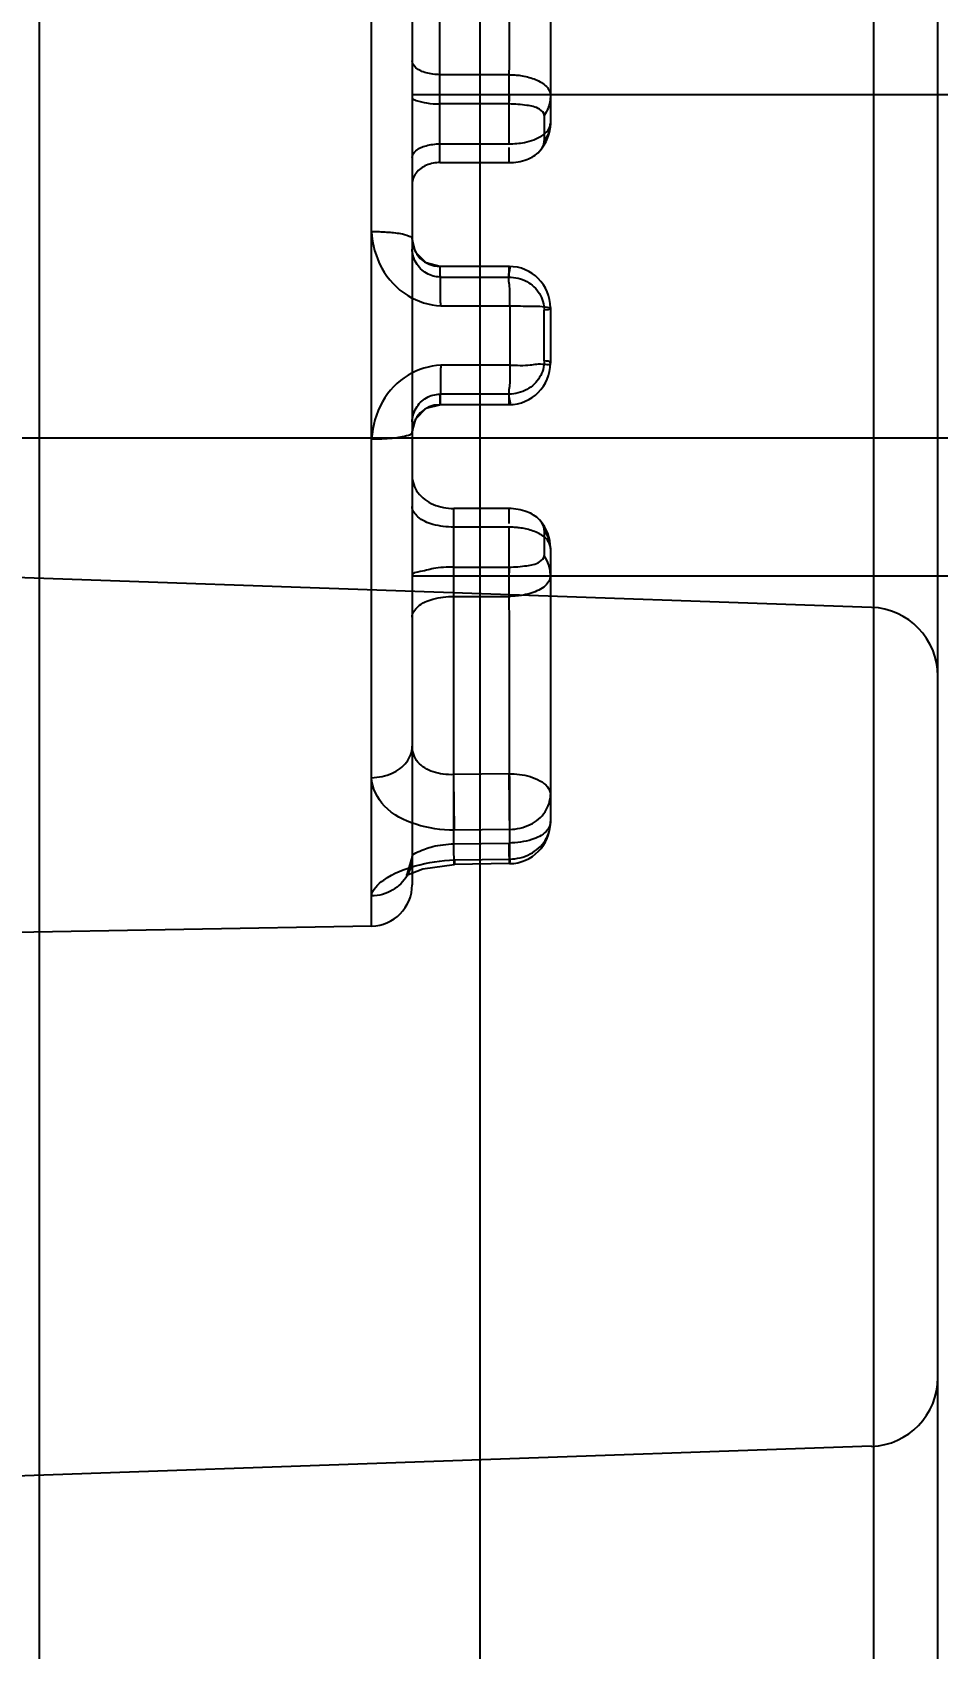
# Model space of a CAD drawing. Header units: millimetres. Extents: x 2588 to 3182, y 1243 to 1719.
# Drawn here: x 3076.46 to 3083.04, y 1524.9 to 1536.64 of the extents above; entities that cross this region are included whole.
import ezdxf

# ---------------------------------------------------------------- set-up
doc = ezdxf.new("R2010")
doc.units = ezdxf.units.MM
doc.styles.get("Standard").update_dxf_attribs({"font": 'arial.ttf'})
doc.dimstyles.get("Standard").update_dxf_attribs({"dimtxt": 0.18, "dimasz": 0.18, "dimexe": 0.18, "dimexo": 0.0625, "dimgap": 0.09, "dimtad": 0, "dimtih": 1, "dimtoh": 1, "dimzin": 0, "dimdsep": 46, "dimtxsty": 'Standard', "dimcen": 0.09, "dimadec": 0, "dimazin": 0, "dimtfac": 1, "dimtofl": 0, "dimtmove": 0, "dimatfit": 3, "dimfxl": 0, "dimtolj": 1, "dimtzin": 0, "dimarcsym": 0})

# ---------------------------------------------------------------- blocks, each defined once
blk = doc.blocks.new('*D48')
at = {"color": 4, "lineweight": -2, "transparency": 16777216}
for p, q in [((3063.796, 1492.05), (3063.796, 1666.695)), ((3071.796, 1666.695), (3087.793, 1666.695)), ((3133.795, 1666.695), (3114.696, 1666.695)), ((3141.795, 1501.767), (3141.795, 1666.695))]:
    blk.add_line(p, q, dxfattribs=at)
at = {"color": 4, "transparency": 16777216}
for points in [[(3071.796, 1668.028), (3071.796, 1665.362), (3063.796, 1666.695)], [(3133.795, 1668.028), (3133.795, 1665.362), (3141.795, 1666.695)]]:
    blk.add_solid(points, dxfattribs=at)
at = {"layer": 'Defpoints', "color": 0, "transparency": 16777216}
for p in [(3063.796, 1666.695), (3141.795, 1501.767), (3063.796, 1492.05)]:
    blk.add_point(p, dxfattribs=at)
at = {"color": 6, "transparency": 16777216, "insert": (3101.245, 1666.695), "char_height": 8, "attachment_point": 5}
blk.add_mtext('\\A1;78.00', dxfattribs=at)

msp = doc.modelspace()

# ---------------------------------------------------------------- linework, layer by layer
at = {"color": 6, "linetype": 'Continuous'}
for p, q in [((3082.576, 1553.105), (3082.576, 1435.377)), ((3083.04, 1552.602), (3083.04, 1435.879)), ((3079.712, 1551.921), (3079.712, 1436.56)), ((3076.508, 1548.511), (3076.508, 1439.971)), ((3078.925, 1530.148), (3078.925, 1538.734)), ((3079.221, 1538.432), (3079.221, 1530.449)), ((3079.925, 1535.834), (3079.93, 1538.247)), ((3079.422, 1535.698), (3079.422, 1538.137)), ((3080.226, 1537.979), (3080.226, 1535.985)), ((3079.925, 1536.337), (3079.422, 1536.337)), ((3141.795, 1536.191), (3079.221, 1536.191)), ((3079.422, 1536.124), (3079.422, 1536.165)), ((3079.925, 1536.124), (3079.422, 1536.124)), ((3079.925, 1536.186), (3079.925, 1536.144)), ((3080.181, 1536.04), (3080.181, 1535.856)), ((3079.422, 1535.834), (3079.925, 1535.834)), ((3079.925, 1535.698), (3079.925, 1535.807)), ((3079.422, 1535.698), (3079.925, 1535.698)), ((3079.422, 1534.943), (3079.422, 1534.866)), ((3079.925, 1534.943), (3079.422, 1534.943)), ((3079.925, 1534.866), (3079.925, 1534.942)), ((3079.422, 1534.866), (3079.925, 1534.866)), ((3079.428, 1534.657), (3079.93, 1534.657)), ((3079.93, 1534.657), (3079.93, 1534.225)), ((3080.181, 1534.257), (3080.181, 1534.625)), ((3080.226, 1534.642), (3080.226, 1534.24)), ((3079.93, 1534.225), (3079.428, 1534.225)), ((3079.422, 1534.015), (3079.422, 1533.938)), ((3079.925, 1534.015), (3079.422, 1534.015)), ((3079.925, 1533.94), (3079.925, 1534.015)), ((3079.925, 1533.938), (3079.422, 1533.938)), ((3141.795, 1533.696), (3075.021, 1533.696)), ((3079.523, 1530.746), (3079.523, 1533.183)), ((3079.925, 1533.183), (3079.523, 1533.183)), ((3079.925, 1533.074), (3079.925, 1533.183)), ((3082.56, 1532.465), (3064.256, 1533.104)), ((3079.925, 1533.048), (3079.523, 1533.048)), ((3079.93, 1530.635), (3079.925, 1533.048)), ((3080.181, 1533.026), (3080.181, 1532.842)), ((3080.226, 1532.897), (3080.226, 1530.903)), ((3141.795, 1532.691), (3079.221, 1532.691)), ((3079.523, 1532.758), (3079.925, 1532.758)), ((3079.523, 1532.696), (3079.523, 1532.738)), ((3079.925, 1532.758), (3079.925, 1532.717)), ((3079.523, 1532.545), (3079.925, 1532.545)), ((3079.925, 1531.255), (3079.523, 1531.249)), ((3079.93, 1530.851), (3079.528, 1530.845)), ((3079.523, 1530.746), (3079.925, 1530.752)), ((3079.929, 1530.602), (3079.527, 1530.596)), ((3079.528, 1530.629), (3079.93, 1530.635)), ((3078.925, 1530.148), (3066.447, 1529.93)), ((3082.56, 1526.367), (3075.208, 1526.11))]:
    msp.add_line(p, q, dxfattribs=at)
for points in [[(3079.422, 1534.943), (3079.322, 1534.97), (3079.246, 1535.047), (3079.221, 1535.144)], [(3079.221, 1533.74), (3079.247, 1533.835), (3079.322, 1533.912), (3079.422, 1533.938)], [(3079.221, 1530.653), (3079.185, 1530.53), (3079.179, 1530.518), (3079.299, 1530.565), (3079.527, 1530.596)]]:
    msp.add_lwpolyline(points, dxfattribs=at)
for centre, radius, start, end in [((3079.924, 1535.985), 0.302, 317.9783, 359.9671), ((3079.422, 1535.144), 0.201, 180, 270), ((3079.925, 1534.642), 0.301, 0.0001, 90), ((3079.925, 1534.24), 0.301, 270, 0), ((3079.422, 1533.737), 0.201, 90, 179.9994), ((3079.924, 1532.897), 0.302, 359.3627, 42.0259), ((3082.543, 1531.965), 0.5, 0, 88), ((3079.925, 1530.903), 0.301, 270.8672, 359.9565), ((3078.92, 1530.449), 0.301, 271.0003, 0), ((3082.543, 1526.866), 0.5, 272, 0)]:
    msp.add_arc(centre, radius, start, end, dxfattribs=at)
for points, knots in [([(3079.422, 1536.337), (3079.389, 1536.337), (3079.327, 1536.345), (3079.251, 1536.375), (3079.221, 1536.418), (3079.221, 1536.437)], [0, 0, 0, 0, 0.421326, 0.76311, 1, 1, 1, 1]), ([(3079.925, 1536.337), (3079.939, 1536.337), (3079.967, 1536.336), (3080.011, 1536.331), (3080.059, 1536.322), (3080.107, 1536.307), (3080.151, 1536.287), (3080.189, 1536.261), (3080.218, 1536.228), (3080.226, 1536.199), (3080.226, 1536.186)], [0, 0, 0, 0, 0.113549, 0.229402, 0.371113, 0.510504, 0.641438, 0.768175, 0.887761, 1, 1, 1, 1]), ([(3079.221, 1536.169), (3079.221, 1536.158), (3079.27, 1536.144), (3079.328, 1536.128), (3079.39, 1536.124), (3079.422, 1536.124)], [0, 0, 0, 0, 0.16272, 0.533673, 1, 1, 1, 1]), ([(3080.181, 1536.04), (3080.181, 1536.059), (3080.136, 1536.101), (3080.044, 1536.117), (3079.968, 1536.124), (3079.925, 1536.124)], [0, 0, 0, 0, 0.201756, 0.541185, 1, 1, 1, 1]), ([(3080.226, 1536.186), (3080.226, 1536.17), (3080.223, 1536.138), (3080.209, 1536.088), (3080.192, 1536.056), (3080.181, 1536.04)], [0, 0, 0, 0, 0.3105, 0.622812, 1, 1, 1, 1]), ([(3079.925, 1535.834), (3079.962, 1535.834), (3080.024, 1535.84), (3080.104, 1535.862), (3080.164, 1535.89), (3080.211, 1535.929), (3080.226, 1535.967), (3080.226, 1535.985)], [0, 0, 0, 0, 0.309849, 0.503115, 0.688192, 0.853785, 1, 1, 1, 1]), ([(3080.226, 1535.985), (3080.226, 1535.971), (3080.223, 1535.942), (3080.208, 1535.898), (3080.192, 1535.87), (3080.181, 1535.856)], [0, 0, 0, 0, 0.306239, 0.617236, 1, 1, 1, 1]), ([(3079.925, 1535.698), (3079.969, 1535.698), (3080.05, 1535.712), (3080.146, 1535.766), (3080.181, 1535.828), (3080.181, 1535.856)], [0, 0, 0, 0, 0.406606, 0.74397, 1, 1, 1, 1]), ([(3079.221, 1535.734), (3079.221, 1535.753), (3079.251, 1535.796), (3079.327, 1535.826), (3079.389, 1535.834), (3079.422, 1535.834)], [0, 0, 0, 0, 0.23689, 0.578674, 1, 1, 1, 1]), ([(3079.422, 1535.698), (3079.389, 1535.698), (3079.324, 1535.686), (3079.244, 1535.631), (3079.221, 1535.57), (3079.221, 1535.542)], [0, 0, 0, 0, 0.356214, 0.695477, 1, 1, 1, 1]), ([(3078.925, 1535.197), (3078.931, 1535.105), (3078.979, 1534.92), (3079.169, 1534.716), (3079.344, 1534.661), (3079.428, 1534.657)], [0, 0, 0, 0, 0.34594, 0.687625, 1, 1, 1, 1]), ([(3078.925, 1535.197), (3078.962, 1535.197), (3079.031, 1535.195), (3079.127, 1535.185), (3079.184, 1535.172), (3079.221, 1535.154), (3079.221, 1535.144)], [0, 0, 0, 0, 0.359269, 0.686319, 0.904082, 1, 1, 1, 1]), ([(3079.422, 1534.866), (3079.389, 1534.866), (3079.319, 1534.887), (3079.242, 1534.963), (3079.221, 1535.034), (3079.221, 1535.069)], [0, 0, 0, 0, 0.324377, 0.667333, 1, 1, 1, 1]), ([(3079.428, 1534.657), (3079.428, 1534.693), (3079.427, 1534.746), (3079.427, 1534.814), (3079.426, 1534.858), (3079.425, 1534.893), (3079.426, 1534.921), (3079.422, 1534.932), (3079.424, 1534.943), (3079.422, 1534.943)], [0, 0, 0, 0, 0.376043, 0.554846, 0.711658, 0.836449, 0.926592, 0.981324, 1, 1, 1, 1]), ([(3079.93, 1534.657), (3079.93, 1534.704), (3079.937, 1534.795), (3079.914, 1534.865), (3079.938, 1534.943), (3079.925, 1534.943)], [0, 0, 0, 0, 0.492922, 0.860108, 1, 1, 1, 1]), ([(3079.925, 1534.866), (3079.969, 1534.866), (3080.058, 1534.844), (3080.156, 1534.753), (3080.181, 1534.667), (3080.181, 1534.625)], [0, 0, 0, 0, 0.346005, 0.673856, 1, 1, 1, 1]), ([(3079.93, 1534.657), (3079.98, 1534.657), (3080.084, 1534.652), (3080.131, 1534.658), (3080.24, 1534.642), (3080.226, 1534.642)], [0, 0, 0, 0, 0.50152, 0.866424, 1, 1, 1, 1]), ([(3079.428, 1534.225), (3079.346, 1534.221), (3079.174, 1534.168), (3078.981, 1533.967), (3078.933, 1533.783), (3078.925, 1533.689)], [0, 0, 0, 0, 0.309469, 0.64605, 1, 1, 1, 1]), ([(3079.428, 1534.225), (3079.428, 1534.189), (3079.427, 1534.136), (3079.427, 1534.068), (3079.426, 1534.024), (3079.425, 1533.989), (3079.426, 1533.961), (3079.422, 1533.949), (3079.424, 1533.938), (3079.422, 1533.938)], [0, 0, 0, 0, 0.37594, 0.554723, 0.711537, 0.836353, 0.926533, 0.981301, 1, 1, 1, 1]), ([(3079.93, 1534.225), (3079.93, 1534.177), (3079.938, 1534.085), (3079.914, 1534.015), (3079.938, 1533.938), (3079.925, 1533.938)], [0, 0, 0, 0, 0.503839, 0.867577, 1, 1, 1, 1]), ([(3080.181, 1534.257), (3080.181, 1534.215), (3080.157, 1534.13), (3080.059, 1534.038), (3079.97, 1534.015), (3079.925, 1534.015)], [0, 0, 0, 0, 0.320679, 0.652106, 1, 1, 1, 1]), ([(3079.93, 1534.225), (3079.98, 1534.225), (3080.074, 1534.22), (3080.148, 1534.241), (3080.226, 1534.226), (3080.226, 1534.24)], [0, 0, 0, 0, 0.499918, 0.864579, 1, 1, 1, 1]), ([(3079.221, 1533.813), (3079.221, 1533.848), (3079.242, 1533.919), (3079.318, 1533.995), (3079.389, 1534.015), (3079.422, 1534.015)], [0, 0, 0, 0, 0.331864, 0.674927, 1, 1, 1, 1]), ([(3078.925, 1533.689), (3078.975, 1533.689), (3079.066, 1533.692), (3079.152, 1533.706), (3079.221, 1533.723), (3079.221, 1533.739)], [0, 0, 0, 0, 0.491114, 0.842323, 1, 1, 1, 1]), ([(3079.221, 1533.421), (3079.221, 1533.378), (3079.254, 1533.286), (3079.374, 1533.203), (3079.473, 1533.183), (3079.523, 1533.183)], [0, 0, 0, 0, 0.303951, 0.642205, 1, 1, 1, 1]), ([(3079.523, 1533.048), (3079.472, 1533.048), (3079.38, 1533.06), (3079.267, 1533.105), (3079.221, 1533.17), (3079.221, 1533.198)], [0, 0, 0, 0, 0.421326, 0.76311, 1, 1, 1, 1]), ([(3080.181, 1533.026), (3080.181, 1533.053), (3080.146, 1533.115), (3080.05, 1533.169), (3079.969, 1533.183), (3079.925, 1533.183)], [0, 0, 0, 0, 0.255903, 0.593152, 1, 1, 1, 1]), ([(3080.226, 1532.897), (3080.226, 1532.917), (3080.21, 1532.952), (3080.173, 1532.985), (3080.133, 1533.007), (3080.09, 1533.024), (3080.046, 1533.036), (3080.004, 1533.043), (3079.964, 1533.047), (3079.938, 1533.048), (3079.925, 1533.048)], [0, 0, 0, 0, 0.167647, 0.286385, 0.41224, 0.54063, 0.666023, 0.788822, 0.887909, 1, 1, 1, 1]), ([(3080.226, 1532.897), (3080.226, 1532.911), (3080.223, 1532.94), (3080.208, 1532.984), (3080.192, 1533.012), (3080.181, 1533.026)], [0, 0, 0, 0, 0.306236, 0.617232, 1, 1, 1, 1]), ([(3079.925, 1532.758), (3079.968, 1532.758), (3080.044, 1532.765), (3080.136, 1532.78), (3080.181, 1532.823), (3080.181, 1532.842)], [0, 0, 0, 0, 0.458549, 0.798136, 1, 1, 1, 1]), ([(3080.226, 1532.696), (3080.226, 1532.709), (3080.224, 1532.734), (3080.213, 1532.785), (3080.195, 1532.82), (3080.181, 1532.842)], [0, 0, 0, 0, 0.248248, 0.497307, 1, 1, 1, 1]), ([(3079.523, 1532.758), (3079.474, 1532.758), (3079.379, 1532.753), (3079.298, 1532.726), (3079.221, 1532.715), (3079.221, 1532.699)], [0, 0, 0, 0, 0.475255, 0.84938, 1, 1, 1, 1]), ([(3080.226, 1532.696), (3080.226, 1532.68), (3080.215, 1532.647), (3080.177, 1532.61), (3080.128, 1532.582), (3080.073, 1532.563), (3080.019, 1532.552), (3079.97, 1532.546), (3079.939, 1532.545), (3079.925, 1532.545)], [0, 0, 0, 0, 0.130575, 0.272866, 0.428587, 0.59032, 0.746764, 0.881343, 1, 1, 1, 1]), ([(3079.221, 1532.394), (3079.221, 1532.423), (3079.267, 1532.488), (3079.38, 1532.533), (3079.472, 1532.545), (3079.523, 1532.545)], [0, 0, 0, 0, 0.23689, 0.578674, 1, 1, 1, 1]), ([(3078.925, 1531.227), (3078.976, 1531.228), (3079.073, 1531.248), (3079.188, 1531.328), (3079.221, 1531.414), (3079.221, 1531.455)], [0, 0, 0, 0, 0.376044, 0.702705, 1, 1, 1, 1]), ([(3079.523, 1531.249), (3079.472, 1531.247), (3079.377, 1531.258), (3079.253, 1531.327), (3079.222, 1531.414), (3079.221, 1531.455)], [0, 0, 0, 0, 0.375635, 0.69967, 1, 1, 1, 1]), ([(3079.528, 1530.845), (3079.433, 1530.846), (3079.25, 1530.871), (3079.011, 1530.991), (3078.929, 1531.151), (3078.925, 1531.227)], [0, 0, 0, 0, 0.367756, 0.706773, 1, 1, 1, 1]), ([(3079.528, 1530.845), (3079.528, 1530.906), (3079.526, 1531.041), (3079.524, 1531.175), (3079.523, 1531.249)], [0, 0, 0, 0, 0.453625, 1, 1, 1, 1]), ([(3079.925, 1531.255), (3079.95, 1531.255), (3080.002, 1531.252), (3080.078, 1531.237), (3080.149, 1531.209), (3080.206, 1531.168), (3080.226, 1531.124), (3080.226, 1531.104)], [0, 0, 0, 0, 0.207131, 0.425176, 0.639501, 0.832824, 1, 1, 1, 1]), ([(3079.93, 1530.851), (3079.93, 1530.888), (3079.929, 1530.974), (3079.928, 1531.109), (3079.926, 1531.206), (3079.925, 1531.255)], [0, 0, 0, 0, 0.275665, 0.639615, 1, 1, 1, 1]), ([(3079.93, 1530.851), (3079.981, 1530.852), (3080.081, 1530.874), (3080.196, 1530.968), (3080.226, 1531.06), (3080.226, 1531.104)], [0, 0, 0, 0, 0.358068, 0.691859, 1, 1, 1, 1]), ([(3080.226, 1530.903), (3080.226, 1530.878), (3080.19, 1530.817), (3080.077, 1530.766), (3079.981, 1530.752), (3079.925, 1530.752)], [0, 0, 0, 0, 0.205748, 0.534304, 1, 1, 1, 1]), ([(3079.93, 1530.635), (3079.981, 1530.636), (3080.083, 1530.66), (3080.198, 1530.762), (3080.227, 1530.86), (3080.226, 1530.908)], [0, 0, 0, 0, 0.347566, 0.678715, 1, 1, 1, 1]), ([(3079.221, 1530.653), (3079.222, 1530.671), (3079.288, 1530.699), (3079.377, 1530.734), (3079.472, 1530.744), (3079.523, 1530.746)], [0, 0, 0, 0, 0.163399, 0.523387, 1, 1, 1, 1]), ([(3079.528, 1530.629), (3079.528, 1530.622), (3079.528, 1530.61), (3079.528, 1530.603), (3079.528, 1530.596), (3079.527, 1530.599), (3079.527, 1530.602), (3079.526, 1530.614), (3079.526, 1530.634), (3079.524, 1530.68), (3079.523, 1530.719), (3079.523, 1530.746)], [0, 0, 0, 0, 0.10841, 0.167889, 0.177222, 0.182957, 0.204196, 0.241896, 0.366383, 0.544607, 1, 1, 1, 1]), ([(3079.93, 1530.635), (3079.93, 1530.624), (3079.929, 1530.58), (3079.926, 1530.688), (3079.926, 1530.716), (3079.925, 1530.752)], [0, 0, 0, 0, 0.179829, 0.401705, 1, 1, 1, 1]), ([(3079.221, 1530.653), (3079.221, 1530.605), (3079.194, 1530.507), (3079.083, 1530.397), (3078.979, 1530.368), (3078.925, 1530.367)], [0, 0, 0, 0, 0.319074, 0.643465, 1, 1, 1, 1]), ([(3078.925, 1530.368), (3078.93, 1530.416), (3079.043, 1530.517), (3079.25, 1530.598), (3079.432, 1530.625), (3079.528, 1530.629)], [0, 0, 0, 0, 0.212903, 0.57915, 1, 1, 1, 1])]:
    msp.add_open_spline(points, degree=3, knots=knots, dxfattribs=at)
for points in [[(3080.226, 1534.642), (3080.226, 1534.626), (3080.197, 1534.628), (3080.181, 1534.625)], [(3080.226, 1534.24), (3080.226, 1534.256), (3080.197, 1534.254), (3080.181, 1534.257)]]:
    msp.add_open_spline(points, degree=3, dxfattribs=at)

# ---------------------------------------------------------------- dimensions: what is measured, and where the dimension line sits
dim = msp.add_linear_dim(base=(3063.796, 1666.695), p1=(3141.795, 1501.767), p2=(3063.796, 1492.05), dimstyle='Standard', override={"dimtxt": 8, "dimasz": 8, "dimexe": 0, "dimexo": 0, "dimgap": 0, "dimtih": 0, "dimtoh": 0, "dimzin": 0, "dimcen": 0, "dimclrd": 4, "dimclre": 4, "dimclrt": 6, "dimadec": 2, "dimtp": 0, "dimtm": 0, "dimtzin": 0})
dim.commit()
dim.dimension.update_dxf_attribs({"geometry": '*D48', "text_midpoint": (3101.245, 1666.695), "dimtype": 160})

doc.saveas('drawing.dxf')
